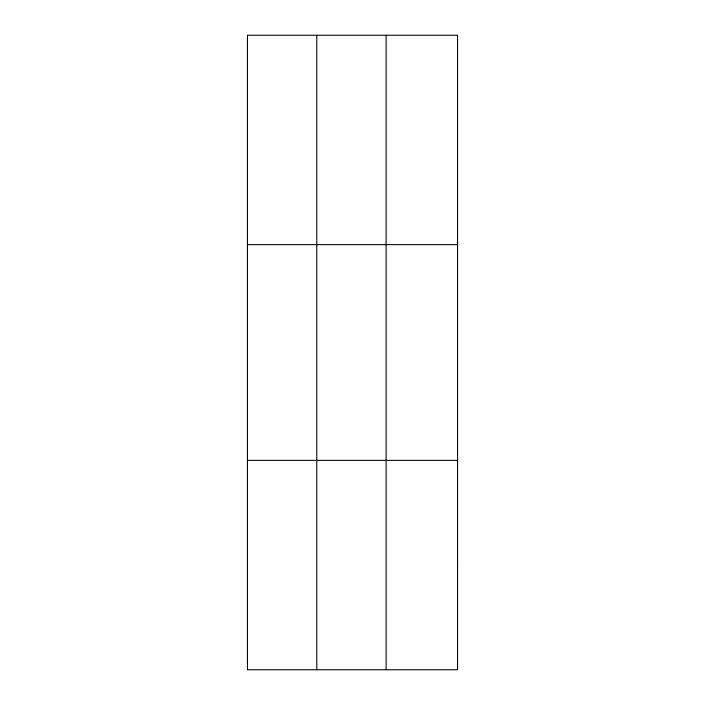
<?xml version="1.0" encoding="UTF-8"?>
<svg xmlns="http://www.w3.org/2000/svg" width="705" height="705" viewBox="0 0 705 705"><rect width="100%" height="100%" fill="white"/><g stroke="black" fill="none" stroke-linecap="round" stroke-linejoin="round"><path stroke-width="1.06" d="M316.783 669.75L316.783 35.25M386.12 669.75L386.12 35.25M247.446 244.635L457.554 244.635M247.446 460.365L457.554 460.365M457.554 565.058L457.554 669.75L247.446 669.75L247.446 35.25L457.554 35.25L457.554 565.058"/></g></svg>
